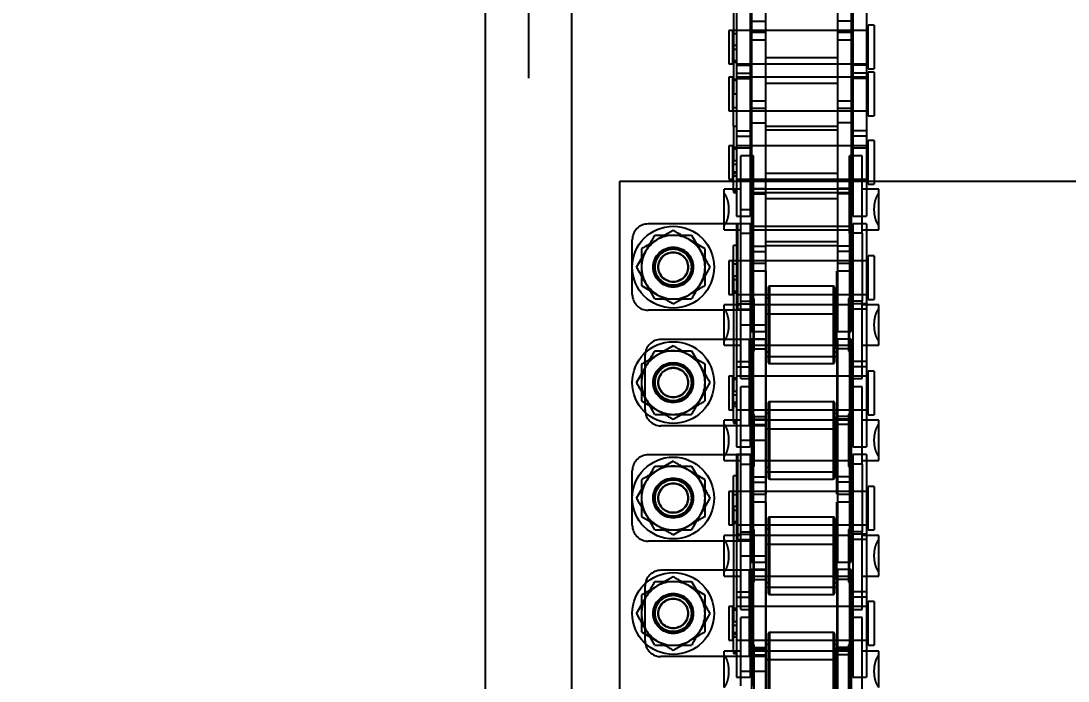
# Model space of a CAD drawing. Header units: metres. Extents: x 0 to 63075, y 0 to 44550.
# Drawn here: x 13843.6 to 13958.8, y 31105 to 31177.6 of the extents above; entities that cross this region are included whole.
import ezdxf

# ---------------------------------------------------------------- set-up
doc = ezdxf.new("R2010")
doc.units = ezdxf.units.M
doc.header["$LTSCALE"] = 75
doc.linetypes.add('HIDDEN2', pattern=[4.7625, 3.175, -1.5875])
for name, color, linetype in [('SDM', 7, 'Continuous'), ('SL1', 8, 'Continuous'), ('SL4', 4, 'Continuous'), ('ST1', 7, 'HIDDEN2')]:
    doc.layers.add(name, color=color, linetype=linetype)
doc.styles.add('ROMANS', font='ROMANS.SHX')
doc.dimstyles.new('75___1-75', dxfattribs={"dimscale": 75, "dimtxt": 2.5, "dimasz": 2, "dimexe": 1.5, "dimexo": 1, "dimgap": 0.5, "dimtad": 1, "dimdec": 0, "dimzin": 12, "dimtxsty": 'ROMANS', "dimcen": 0, "dimclrd": 256, "dimclre": 256, "dimclrt": 3, "dimazin": 3, "dimtfac": 1, "dimtdec": 0, "dimtmove": 0, "dimatfit": 0, "dimfxl": 1, "dimlwd": -1, "dimlwe": -1, "dimarcsym": 0})

# ---------------------------------------------------------------- blocks, each defined once
blk = doc.blocks.new('A$C52ce5e24')
at = {"layer": 'SL1'}
for radius, start, end in [(1221.5, 124.20985, 67.29436), (1158, 126.37415, 69.37001), (1150, 126.66829, 69.21988)]:
    blk.add_arc((6551.95, 10099.98), radius, start, end, dxfattribs=at)
blk = doc.blocks.new('*D27')
at = {"layer": 'Defpoints', "color": 0, "transparency": 16777216}
for p in [(11751.7, 31651.48), (12031.33, 31651.48), (13897.71, 31414.24)]:
    blk.add_point(p, dxfattribs=at)
at = {"layer": 'SDM', "transparency": 16777216}
for p, q in [((11751.7, 31801.48), (11751.7, 32508.62)), ((11956.33, 31651.48), (11639.2, 31651.48)), ((11751.7, 31414.24), (11751.7, 31651.48)), ((13822.71, 31414.24), (11639.2, 31414.24)), ((11751.7, 31264.24), (11751.7, 31114.24))]:
    blk.add_line(p, q, dxfattribs=at)
for points in [[(11726.7, 31801.48), (11776.7, 31801.48), (11751.7, 31651.48)], [(11726.7, 31264.24), (11776.7, 31264.24), (11751.7, 31414.24)]]:
    blk.add_solid(points, dxfattribs=at)
at = {"layer": 'SDM', "color": 3, "transparency": 16777216, "insert": (11620.45, 32230.05), "char_height": 187.5, "attachment_point": 5, "rotation": 90, "style": 'ROMANS'}
blk.add_mtext('237', dxfattribs=at)
blk = doc.blocks.new('A$Cb6dca9d5')
at = {"layer": 'SL4'}
for p, q in [((48.23, 4619.72), (48.23, 3669.71)), ((57.76, 3669.71), (57.76, 4459.48))]:
    blk.add_line(p, q, dxfattribs=at)
at = {"layer": 'ST1'}
for p, q in [((53, 4669.71), (53, 3669.71)), ((57.76, 3669.71), (57.76, 4459.48)), ((77.51, 4445.7), (77.51, 4436.61)), ((79.03, 4445.7), (79.03, 4436.61)), ((86.96, 4445.7), (86.96, 4436.61)), ((88.48, 4445.7), (88.48, 4436.61)), ((75.51, 4442.53), (75.51, 4429.83)), ((75.84, 4439.35), (75.84, 4433)), ((77.36, 4439.35), (77.36, 4433)), ((88.64, 4439.35), (88.64, 4433)), ((90.16, 4439.35), (90.16, 4433)), ((77.51, 4437.85), (79.03, 4437.85)), ((88.48, 4437.85), (86.96, 4437.85)), ((75, 4436.82), (75, 4433.13)), ((75.47, 4436.82), (75, 4436.82)), ((75.47, 4433.13), (75.47, 4436.82)), ((75.84, 4436.45), (75.47, 4436.45)), ((77.36, 4436.82), (75.51, 4436.82)), ((90.34, 4436.82), (75.84, 4436.82)), ((79.03, 4436.82), (77.51, 4436.82)), ((77.51, 4436.61), (77.51, 4435.75)), ((77.51, 4436.61), (79.03, 4436.61)), ((86.96, 4436.82), (79.03, 4436.82)), ((79.03, 4436.61), (79.03, 4435.75)), ((88.48, 4436.82), (86.96, 4436.82)), ((86.96, 4436.61), (86.96, 4435.75)), ((86.96, 4436.61), (88.48, 4436.61)), ((88.48, 4436.61), (88.48, 4435.75)), ((90.16, 4436.82), (88.64, 4436.82)), ((90.34, 4432.58), (90.34, 4437.38)), ((91, 4437.38), (90.34, 4437.38)), ((91, 4437.38), (91, 4432.58)), ((77.51, 4435.75), (77.51, 4426.65)), ((79.03, 4435.75), (77.51, 4435.75)), ((79.03, 4435.75), (79.03, 4426.65)), ((86.96, 4435.75), (86.96, 4426.65)), ((88.48, 4435.75), (86.96, 4435.75)), ((88.48, 4435.75), (88.48, 4426.65)), ((75.51, 4435.18), (75.84, 4435.18)), ((75.51, 4434.77), (75.84, 4434.77)), ((75, 4433.13), (75, 4433.13)), ((75, 4433.13), (75.47, 4433.13)), ((75.47, 4433.5), (75.84, 4433.5)), ((75.51, 4433.41), (75.84, 4433.41)), ((75.51, 4433.31), (75.84, 4433.31)), ((75.84, 4433.13), (77.36, 4433.13)), ((75.84, 4433.13), (90.34, 4433.13)), ((75.84, 4433), (77.36, 4433)), ((75.84, 4433), (75.84, 4423.91)), ((77.36, 4433), (77.36, 4423.91)), ((77.51, 4433.13), (79.03, 4433.13)), ((86.96, 4433.79), (79.03, 4433.79)), ((79.03, 4433.13), (86.96, 4433.13)), ((86.96, 4433.13), (88.48, 4433.13)), ((88.64, 4433.13), (90.16, 4433.13)), ((90.16, 4433), (88.64, 4433)), ((88.64, 4433), (88.64, 4423.91)), ((90.16, 4433), (90.16, 4423.91)), ((75.84, 4432.1), (77.36, 4432.1)), ((90.16, 4432.1), (88.64, 4432.1)), ((90.34, 4432.58), (91, 4432.58)), ((90.34, 4427.43), (90.34, 4432.23)), ((91, 4432.23), (90.34, 4432.23)), ((91, 4432.58), (91, 4432.58)), ((91, 4432.23), (91, 4427.43)), ((75, 4431.67), (75, 4427.98)), ((75.47, 4431.67), (75, 4431.67)), ((75.47, 4427.98), (75.47, 4431.67)), ((75.84, 4431.3), (75.47, 4431.3)), ((75.51, 4431.45), (75.84, 4431.45)), ((77.36, 4431.67), (75.84, 4431.67)), ((90.34, 4431.67), (75.84, 4431.67)), ((75.84, 4431.52), (77.36, 4431.52)), ((79.03, 4431.67), (77.51, 4431.67)), ((86.96, 4431.67), (79.03, 4431.67)), ((79.03, 4431.02), (86.96, 4431.02)), ((88.48, 4431.67), (86.96, 4431.67)), ((90.16, 4431.67), (88.64, 4431.67)), ((90.16, 4431.52), (88.64, 4431.52)), ((75.51, 4429.83), (75.84, 4429.83)), ((75.51, 4426.28), (75.51, 4429.83)), ((75.47, 4428.35), (75.84, 4428.35)), ((77.51, 4429.06), (79.03, 4429.06)), ((86.96, 4429.06), (88.48, 4429.06)), ((75, 4427.98), (75.47, 4427.98)), ((75.51, 4427.98), (77.36, 4427.98)), ((75.84, 4427.98), (90.34, 4427.98)), ((79.03, 4428.22), (77.51, 4428.22)), ((77.51, 4427.98), (79.03, 4427.98)), ((79.03, 4427.98), (86.96, 4427.98)), ((88.48, 4428.22), (86.96, 4428.22)), ((86.96, 4427.98), (88.48, 4427.98)), ((88.64, 4427.98), (90.16, 4427.98)), ((90.34, 4427.43), (91, 4427.43)), ((75.51, 4426.28), (75.51, 4422.51)), ((75.51, 4426.28), (75.84, 4426.28)), ((77.51, 4426.65), (79.03, 4426.65)), ((77.51, 4426.65), (77.51, 4420.3)), ((86.96, 4426.26), (79.03, 4426.26)), ((79.03, 4426.65), (79.03, 4420.3)), ((88.48, 4426.65), (86.96, 4426.65)), ((86.96, 4426.65), (86.96, 4420.3)), ((88.48, 4426.65), (88.48, 4420.3)), ((75.84, 4425.76), (77.36, 4425.76)), ((75.84, 4425.18), (77.36, 4425.18)), ((79.03, 4425.87), (86.96, 4425.87)), ((90.16, 4425.76), (88.64, 4425.76)), ((90.16, 4425.18), (88.64, 4425.18)), ((75, 4424.14), (75, 4420.46)), ((75.47, 4424.14), (75, 4424.14)), ((75.47, 4420.45), (75.47, 4424.14)), ((75.84, 4423.77), (75.47, 4423.77)), ((75.51, 4423.97), (75.84, 4423.97)), ((75.51, 4423.86), (75.84, 4423.86)), ((77.36, 4424.14), (75.84, 4424.14)), ((90.34, 4424.14), (75.84, 4424.14)), ((75.84, 4423.91), (75.84, 4416.38)), ((75.84, 4423.91), (77.36, 4423.91)), ((77.36, 4423.91), (77.36, 4416.38)), ((79.03, 4424.14), (77.51, 4424.14)), ((86.96, 4424.14), (79.03, 4424.14)), ((88.48, 4424.14), (86.96, 4424.14)), ((90.16, 4424.14), (88.64, 4424.14)), ((88.64, 4423.91), (88.64, 4416.38)), ((88.64, 4423.91), (90.16, 4423.91)), ((90.16, 4423.91), (90.16, 4416.38)), ((90.34, 4419.9), (90.34, 4424.7)), ((91, 4424.7), (90.34, 4424.7)), ((91, 4424.7), (91, 4419.9)), ((76.33, 4417.13), (76.33, 4423.03)), ((77.73, 4423.03), (76.33, 4423.03)), ((77.73, 4417.13), (77.73, 4423.03)), ((88.28, 4414.51), (88.28, 4423.03)), ((89.68, 4423.03), (88.28, 4423.03)), ((89.68, 4414.51), (89.68, 4423.03)), ((75.51, 4422.51), (75.84, 4422.51)), ((75.51, 4419.16), (75.51, 4422.51)), ((75.51, 4422.09), (75.84, 4422.09)), ((75, 4420.46), (75, 4420.45)), ((75, 4420.45), (75.47, 4420.45)), ((75.47, 4420.82), (75.84, 4420.82)), ((75.51, 4421.28), (75.84, 4421.28)), ((75.51, 4421.11), (75.84, 4421.11)), ((75.84, 4420.45), (77.36, 4420.45)), ((75.84, 4420.45), (90.34, 4420.45)), ((77.51, 4420.45), (79.03, 4420.45)), ((77.51, 4420.3), (79.03, 4420.3)), ((77.51, 4420.3), (77.51, 4411.21)), ((86.96, 4421.09), (79.03, 4421.09)), ((79.03, 4420.45), (86.96, 4420.45)), ((79.03, 4420.3), (79.03, 4411.21)), ((86.96, 4420.45), (88.48, 4420.45)), ((88.48, 4420.3), (86.96, 4420.3)), ((86.96, 4420.3), (86.96, 4411.21)), ((88.48, 4420.3), (88.48, 4411.21)), ((88.64, 4420.45), (90.16, 4420.45)), ((63, 4420.19), (63, 4312.47)), ((118, 4420.19), (63, 4420.19)), ((74.5, 4418.91), (74.5, 4419.35)), ((76.33, 4419.35), (74.5, 4419.35)), ((75.51, 4419.16), (75.84, 4419.16)), ((75.51, 4419.16), (75.51, 4418.99)), ((77.51, 4419.42), (79.03, 4419.42)), ((88.28, 4419.35), (77.73, 4419.35)), ((88.48, 4419.42), (86.96, 4419.42)), ((91.5, 4419.35), (89.68, 4419.35)), ((90.34, 4419.9), (91, 4419.9)), ((91, 4419.9), (91, 4419.9)), ((91.5, 4418.91), (91.5, 4419.35)), ((74.5, 4415.35), (74.5, 4418.91)), ((75.51, 4418.99), (75.84, 4418.99)), ((79.03, 4418.97), (77.51, 4418.97)), ((77.51, 4418.84), (79.03, 4418.84)), ((86.96, 4418.97), (79.03, 4418.97)), ((79.03, 4418.34), (86.96, 4418.34)), ((88.48, 4418.97), (86.96, 4418.97)), ((88.48, 4418.84), (86.96, 4418.84)), ((91.5, 4415.35), (91.5, 4418.91)), ((76.33, 4417.13), (77.73, 4417.13)), ((76.33, 4415.53), (76.33, 4417.13)), ((77.73, 4415.53), (77.73, 4417.13)), ((75.84, 4416.38), (77.36, 4416.38)), ((88.64, 4416.38), (90.16, 4416.38)), ((75.98, 4415.53), (66.15, 4415.53)), ((68.9, 4414.82), (67.15, 4413.81)), ((74.5, 4414.9), (74.5, 4415.35)), ((74.5, 4414.9), (76.33, 4414.9)), ((75.84, 4415.54), (75.84, 4406.74)), ((77.36, 4415.54), (75.84, 4415.54)), ((75.98, 4406.03), (75.98, 4415.53)), ((77.73, 4415.53), (75.98, 4415.53)), ((76.01, 4406.03), (76.01, 4415.53)), ((76.33, 4406.03), (76.33, 4415.53)), ((77.36, 4415.54), (77.36, 4406.74)), ((77.51, 4415.28), (79.03, 4415.28)), ((77.73, 4406.03), (77.73, 4415.53)), ((77.73, 4414.9), (88.28, 4414.9)), ((79.03, 4415.28), (86.96, 4415.28)), ((86.96, 4415.28), (88.48, 4415.28)), ((88.64, 4415.54), (88.64, 4406.74)), ((90.16, 4415.54), (88.64, 4415.54)), ((89.68, 4414.9), (91.5, 4414.9)), ((90.16, 4415.54), (90.16, 4406.74)), ((91.5, 4414.9), (91.5, 4415.35)), ((64.4, 4407.78), (64.4, 4413.78)), ((72.4, 4412.8), (70.65, 4413.81)), ((70.92, 4414.28), (71.93, 4412.53)), ((76.33, 4414.51), (77.73, 4414.51)), ((86.96, 4413.58), (79.03, 4413.58)), ((89.68, 4414.51), (88.28, 4414.51)), ((89.68, 4414.51), (88.28, 4414.51)), ((88.28, 4414.51), (88.28, 4407.05)), ((89.68, 4414.51), (89.68, 4407.05)), ((64.86, 4410.78), (65.87, 4412.53)), ((75.51, 4409.83), (75.51, 4413.17)), ((75.84, 4413.17), (75.51, 4413.17)), ((77.51, 4413.08), (79.03, 4413.08)), ((77.51, 4412.5), (79.03, 4412.5)), ((79.03, 4413.17), (86.96, 4413.17)), ((88.48, 4413.08), (86.96, 4413.08)), ((88.48, 4412.5), (86.96, 4412.5)), ((75, 4411.47), (75, 4407.78)), ((75.47, 4411.47), (75, 4411.47)), ((75.47, 4407.78), (75.47, 4411.47)), ((75.84, 4411.1), (75.47, 4411.1)), ((77.36, 4411.47), (75.51, 4411.47)), ((90.34, 4411.47), (75.84, 4411.47)), ((79.03, 4411.47), (77.51, 4411.47)), ((77.51, 4411.21), (77.51, 4403.7)), ((77.51, 4411.21), (79.03, 4411.21)), ((86.96, 4411.47), (79.03, 4411.47)), ((79.03, 4411.21), (79.03, 4403.7)), ((88.48, 4411.47), (86.96, 4411.47)), ((86.96, 4411.21), (86.96, 4403.7)), ((86.96, 4411.21), (88.48, 4411.21)), ((88.48, 4411.21), (88.48, 4403.7)), ((90.16, 4411.47), (88.64, 4411.47)), ((90.34, 4407.22), (90.34, 4412.02)), ((91, 4412.02), (90.34, 4412.02)), ((91, 4412.02), (91, 4407.23)), ((72.94, 4410.78), (71.93, 4409.03)), ((79.13, 4410.33), (77.73, 4410.33)), ((79.13, 4404.43), (79.13, 4410.33)), ((86.88, 4401.81), (86.88, 4410.33)), ((88.28, 4410.33), (86.88, 4410.33)), ((66.88, 4407.28), (65.87, 4409.03)), ((75.51, 4409.83), (75.84, 4409.83)), ((75.51, 4409.83), (75.51, 4397.15)), ((75.51, 4409.41), (75.84, 4409.41)), ((65.4, 4408.76), (67.15, 4407.75)), ((68.9, 4406.74), (70.65, 4407.75)), ((75, 4407.78), (75, 4407.78)), ((75, 4407.78), (75.47, 4407.78)), ((75.47, 4408.14), (75.84, 4408.14)), ((75.51, 4408.06), (75.84, 4408.06)), ((75.51, 4407.95), (75.84, 4407.95)), ((75.84, 4407.78), (77.36, 4407.78)), ((75.84, 4407.78), (90.34, 4407.78)), ((77.51, 4407.78), (79.03, 4407.78)), ((79.03, 4407.78), (86.96, 4407.78)), ((79.35, 4408.53), (79.35, 4400.33)), ((79.5, 4408.68), (79.5, 4400.22)), ((86.5, 4408.68), (79.5, 4408.68)), ((86.5, 4408.68), (86.5, 4400.22)), ((86.65, 4408.53), (86.65, 4400.33)), ((86.96, 4407.78), (88.48, 4407.78)), ((88.64, 4407.78), (90.16, 4407.78)), ((74.5, 4406.21), (74.5, 4406.65)), ((76.33, 4406.65), (74.5, 4406.65)), ((75.84, 4406.74), (77.36, 4406.74)), ((75.84, 4406.74), (75.84, 4400.4)), ((76.33, 4407.05), (77.73, 4407.05)), ((77.36, 4406.74), (77.36, 4400.4)), ((77.81, 4407.32), (77.73, 4407.32)), ((77.81, 4407.32), (77.73, 4407.23)), ((77.81, 4406.65), (77.73, 4406.74)), ((88.28, 4406.65), (77.73, 4406.65)), ((77.81, 4401.54), (77.81, 4407.32)), ((88.19, 4406.65), (77.81, 4406.65)), ((79.35, 4407.38), (79.13, 4407.38)), ((86.88, 4407.38), (86.65, 4407.38)), ((88.19, 4407.32), (88.19, 4401.54)), ((88.28, 4407.23), (88.19, 4407.32)), ((88.28, 4407.32), (88.19, 4407.32)), ((88.28, 4406.74), (88.19, 4406.65)), ((89.68, 4407.05), (88.28, 4407.05)), ((89.68, 4407.05), (88.28, 4407.05)), ((88.28, 4401.81), (88.28, 4407.05)), ((88.28, 4401.81), (88.28, 4407.05)), ((90.16, 4406.74), (88.64, 4406.74)), ((88.64, 4406.74), (88.64, 4400.4)), ((89.68, 4398.52), (89.68, 4407.05)), ((91.5, 4406.65), (89.68, 4406.65)), ((90.16, 4406.74), (90.16, 4400.4)), ((90.34, 4407.22), (91, 4407.22)), ((91, 4407.23), (91, 4407.22)), ((91.5, 4406.21), (91.5, 4406.65)), ((75.98, 4406.03), (66.15, 4406.03)), ((74.5, 4402.65), (74.5, 4406.21)), ((75.84, 4406.16), (77.36, 4406.16)), ((77.73, 4406.03), (75.98, 4406.03)), ((76.33, 4404.43), (76.33, 4406.03)), ((77.73, 4404.43), (77.73, 4406.03)), ((79.03, 4405.66), (86.96, 4405.66)), ((90.16, 4406.16), (88.64, 4406.16)), ((91.5, 4402.65), (91.5, 4406.21)), ((76.33, 4404.43), (77.73, 4404.43)), ((76.33, 4398.52), (76.33, 4404.43)), ((77.73, 4404.43), (79.13, 4404.43)), ((77.73, 4402.83), (77.73, 4404.43)), ((79.13, 4402.83), (79.13, 4404.43)), ((77.51, 4403.7), (79.03, 4403.7)), ((86.96, 4403.7), (88.48, 4403.7)), ((68.9, 4402.12), (67.15, 4401.11)), ((77.38, 4402.83), (67.55, 4402.83)), ((74.5, 4402.2), (74.5, 4402.65)), ((74.5, 4402.2), (76.33, 4402.2)), ((77.29, 4393.33), (77.29, 4402.83)), ((77.38, 4393.33), (77.38, 4402.83)), ((79.13, 4402.83), (77.38, 4402.83)), ((77.51, 4402.86), (77.51, 4394.06)), ((79.03, 4402.86), (77.51, 4402.86)), ((77.73, 4393.33), (77.73, 4402.83)), ((77.73, 4402.2), (88.28, 4402.2)), ((77.73, 4402.11), (77.81, 4402.2)), ((77.81, 4402.2), (88.19, 4402.2)), ((79.03, 4402.86), (79.03, 4394.06)), ((79.13, 4393.33), (79.13, 4402.83)), ((86.96, 4402.86), (86.96, 4394.06)), ((88.48, 4402.86), (86.96, 4402.86)), ((88.19, 4402.2), (88.28, 4402.11)), ((88.48, 4402.86), (88.48, 4394.06)), ((89.68, 4402.2), (91.5, 4402.2)), ((91.5, 4402.2), (91.5, 4402.65)), ((65.8, 4395.08), (65.8, 4401.08)), ((72.4, 4400.1), (70.65, 4401.11)), ((70.92, 4401.58), (71.93, 4399.83)), ((77.73, 4401.81), (79.13, 4401.81)), ((77.73, 4401.62), (77.81, 4401.54)), ((77.73, 4401.54), (77.81, 4401.54)), ((86.96, 4400.9), (79.03, 4400.9)), ((79.13, 4401.47), (79.35, 4401.47)), ((86.65, 4401.47), (86.88, 4401.47)), ((88.28, 4401.81), (86.88, 4401.81)), ((88.28, 4401.81), (86.88, 4401.81)), ((86.88, 4401.81), (86.88, 4394.35)), ((88.19, 4401.54), (88.28, 4401.62)), ((88.19, 4401.54), (88.28, 4401.54)), ((88.28, 4401.81), (88.28, 4394.35)), ((64.86, 4398.08), (65.87, 4399.83)), ((75.84, 4400.4), (75.84, 4391.02)), ((75.84, 4400.4), (77.36, 4400.4)), ((75.84, 4399.82), (77.36, 4399.82)), ((77.36, 4400.4), (77.36, 4391.02)), ((79.5, 4400.17), (86.5, 4400.17)), ((90.16, 4400.4), (88.64, 4400.4)), ((88.64, 4400.4), (88.64, 4391.02)), ((90.16, 4399.82), (88.64, 4399.82)), ((90.16, 4400.4), (90.16, 4391.02)), ((75, 4398.79), (75, 4395.1)), ((75.47, 4398.79), (75, 4398.79)), ((75.47, 4395.1), (75.47, 4398.79)), ((75.84, 4398.42), (75.47, 4398.42)), ((75.51, 4398.61), (75.84, 4398.61)), ((75.51, 4398.51), (75.84, 4398.51)), ((77.36, 4398.79), (75.84, 4398.79)), ((90.34, 4398.79), (75.84, 4398.79)), ((76.33, 4398.52), (77.73, 4398.52)), ((79.03, 4398.79), (77.51, 4398.79)), ((86.96, 4398.79), (79.03, 4398.79)), ((88.48, 4398.79), (86.96, 4398.79)), ((88.28, 4398.52), (89.68, 4398.52)), ((90.16, 4398.79), (88.64, 4398.79)), ((90.34, 4394.54), (90.34, 4399.34)), ((91, 4399.34), (90.34, 4399.34)), ((91, 4399.34), (91, 4394.55)), ((72.94, 4398.08), (71.93, 4396.33)), ((76.33, 4391.73), (76.33, 4397.63)), ((77.73, 4397.63), (76.33, 4397.63)), ((89.68, 4397.63), (88.28, 4397.63)), ((89.68, 4389.11), (89.68, 4397.63)), ((66.88, 4394.58), (65.87, 4396.33)), ((75.51, 4397.15), (75.84, 4397.15)), ((75.51, 4393.8), (75.51, 4397.15)), ((75.51, 4396.73), (75.84, 4396.73)), ((65.4, 4396.06), (67.15, 4395.05)), ((68.9, 4394.04), (70.65, 4395.05)), ((75, 4395.1), (75, 4395.1)), ((75, 4395.1), (75.47, 4395.1)), ((75.47, 4395.47), (75.84, 4395.47)), ((75.51, 4395.92), (75.84, 4395.92)), ((75.51, 4395.75), (75.84, 4395.75)), ((75.84, 4395.1), (77.36, 4395.1)), ((75.84, 4395.1), (90.34, 4395.1)), ((77.51, 4395.1), (79.03, 4395.1)), ((79.03, 4395.1), (86.96, 4395.1)), ((79.35, 4395.83), (79.35, 4387.63)), ((79.5, 4395.98), (79.5, 4387.52)), ((86.5, 4395.98), (79.5, 4395.98)), ((86.5, 4395.98), (86.5, 4387.52)), ((86.65, 4395.83), (86.65, 4387.63)), ((86.96, 4395.1), (88.48, 4395.1)), ((88.64, 4395.1), (90.16, 4395.1)), ((74.5, 4393.51), (74.5, 4393.95)), ((76.33, 4393.95), (74.5, 4393.95)), ((75.51, 4393.8), (75.84, 4393.8)), ((75.51, 4393.8), (75.51, 4393.63)), ((77.51, 4394.06), (79.03, 4394.06)), ((77.51, 4394.06), (77.51, 4387.73)), ((77.81, 4394.62), (77.73, 4394.53)), ((77.81, 4394.62), (77.73, 4394.62)), ((77.73, 4394.35), (79.13, 4394.35)), ((77.81, 4393.95), (77.73, 4394.04)), ((88.28, 4393.95), (77.73, 4393.95)), ((77.81, 4388.84), (77.81, 4394.62)), ((88.19, 4393.95), (77.81, 4393.95)), ((79.03, 4394.06), (79.03, 4387.73)), ((79.35, 4394.68), (79.13, 4394.68)), ((86.88, 4394.68), (86.65, 4394.68)), ((88.28, 4394.35), (86.88, 4394.35)), ((88.28, 4394.35), (86.88, 4394.35)), ((86.88, 4385.82), (86.88, 4394.35)), ((88.48, 4394.06), (86.96, 4394.06)), ((86.96, 4394.06), (86.96, 4387.73)), ((88.19, 4394.62), (88.19, 4388.84)), ((88.28, 4394.53), (88.19, 4394.62)), ((88.28, 4394.62), (88.19, 4394.62)), ((88.28, 4394.04), (88.19, 4393.95)), ((88.28, 4389.11), (88.28, 4394.35)), ((88.28, 4389.11), (88.28, 4394.35)), ((88.48, 4394.06), (88.48, 4387.73)), ((91.5, 4393.95), (89.68, 4393.95)), ((90.34, 4394.54), (91, 4394.54)), ((91, 4394.55), (91, 4394.54)), ((91.5, 4393.51), (91.5, 4393.95)), ((77.38, 4393.33), (67.55, 4393.33)), ((74.5, 4389.95), (74.5, 4393.51)), ((75.51, 4393.63), (75.84, 4393.63)), ((79.13, 4393.33), (77.38, 4393.33)), ((77.51, 4393.48), (79.03, 4393.48)), ((77.73, 4391.73), (77.73, 4393.33)), ((79.03, 4392.98), (86.96, 4392.98)), ((79.13, 4391.73), (79.13, 4393.33)), ((88.48, 4393.48), (86.96, 4393.48)), ((91.5, 4389.95), (91.5, 4393.51)), ((76.33, 4391.73), (77.73, 4391.73)), ((76.33, 4390.13), (76.33, 4391.73)), ((77.73, 4390.13), (77.73, 4391.73)), ((77.73, 4391.73), (79.13, 4391.73)), ((79.13, 4385.82), (79.13, 4391.73)), ((75.84, 4391.02), (77.36, 4391.02)), ((88.64, 4391.02), (90.16, 4391.02)), ((75.98, 4390.13), (66.15, 4390.13)), ((68.9, 4389.42), (67.15, 4388.41)), ((74.5, 4389.5), (74.5, 4389.95)), ((74.5, 4389.5), (76.33, 4389.5)), ((75.84, 4390.18), (75.84, 4381.39)), ((77.36, 4390.18), (75.84, 4390.18)), ((75.98, 4380.63), (75.98, 4390.13)), ((77.73, 4390.13), (75.98, 4390.13)), ((76.01, 4380.63), (76.01, 4390.13)), ((76.33, 4380.63), (76.33, 4390.13)), ((77.36, 4390.18), (77.36, 4381.39)), ((77.73, 4380.63), (77.73, 4390.13)), ((77.73, 4389.5), (88.28, 4389.5)), ((77.73, 4389.41), (77.81, 4389.5)), ((77.81, 4389.5), (88.19, 4389.5)), ((88.19, 4389.5), (88.28, 4389.41)), ((88.64, 4390.18), (88.64, 4381.39)), ((90.16, 4390.18), (88.64, 4390.18)), ((89.68, 4389.5), (91.5, 4389.5)), ((90.16, 4390.18), (90.16, 4381.39)), ((91.5, 4389.5), (91.5, 4389.95)), ((64.4, 4382.38), (64.4, 4388.38)), ((72.4, 4387.4), (70.65, 4388.41)), ((70.92, 4388.88), (71.93, 4387.13)), ((76.33, 4389.11), (77.73, 4389.11)), ((77.73, 4388.92), (77.81, 4388.84)), ((77.73, 4388.84), (77.81, 4388.84)), ((86.96, 4388.22), (79.03, 4388.22)), ((79.13, 4388.77), (79.35, 4388.77)), ((86.65, 4388.77), (86.88, 4388.77)), ((88.19, 4388.84), (88.28, 4388.92)), ((88.19, 4388.84), (88.28, 4388.84)), ((89.68, 4389.11), (88.28, 4389.11)), ((89.68, 4389.11), (88.28, 4389.11)), ((88.28, 4389.11), (88.28, 4381.65)), ((89.68, 4389.11), (89.68, 4381.65)), ((64.86, 4385.38), (65.87, 4387.13)), ((75.51, 4384.47), (75.51, 4387.82)), ((75.84, 4387.82), (75.51, 4387.82)), ((77.51, 4387.73), (79.03, 4387.73)), ((77.51, 4387.73), (77.51, 4378.34)), ((77.51, 4387.14), (79.03, 4387.14)), ((79.03, 4387.73), (79.03, 4378.34)), ((79.5, 4387.47), (86.5, 4387.47)), ((88.48, 4387.73), (86.96, 4387.73)), ((86.96, 4387.73), (86.96, 4378.34)), ((88.48, 4387.14), (86.96, 4387.14)), ((88.48, 4387.73), (88.48, 4378.34)), ((75, 4386.11), (75, 4382.42)), ((75.47, 4386.11), (75, 4386.11)), ((75.47, 4382.42), (75.47, 4386.11)), ((75.84, 4385.74), (75.47, 4385.74)), ((77.36, 4386.11), (75.51, 4386.11)), ((90.34, 4386.11), (75.84, 4386.11)), ((79.03, 4386.11), (77.51, 4386.11)), ((77.73, 4385.82), (79.13, 4385.82)), ((86.96, 4386.11), (79.03, 4386.11)), ((86.88, 4385.82), (88.28, 4385.82)), ((88.48, 4386.11), (86.96, 4386.11)), ((90.16, 4386.11), (88.64, 4386.11)), ((90.34, 4381.87), (90.34, 4386.66)), ((91, 4386.66), (90.34, 4386.66)), ((91, 4386.66), (91, 4381.87)), ((72.94, 4385.38), (71.93, 4383.63)), ((79.13, 4384.93), (77.73, 4384.93)), ((79.13, 4379.03), (79.13, 4384.93)), ((86.88, 4376.41), (86.88, 4384.93)), ((88.28, 4384.93), (86.88, 4384.93)), ((66.88, 4381.88), (65.87, 4383.63)), ((75.51, 4384.47), (75.84, 4384.47)), ((75.51, 4384.47), (75.51, 4371.79)), ((75.51, 4384.06), (75.84, 4384.06)), ((65.4, 4383.36), (67.15, 4382.35)), ((68.9, 4381.34), (70.65, 4382.35)), ((75, 4382.42), (75, 4382.42)), ((75, 4382.42), (75.47, 4382.42)), ((75.47, 4382.79), (75.84, 4382.79)), ((75.51, 4382.7), (75.84, 4382.7)), ((75.51, 4382.6), (75.84, 4382.6)), ((75.84, 4382.42), (77.36, 4382.42)), ((75.84, 4382.42), (90.34, 4382.42)), ((77.51, 4382.42), (79.03, 4382.42)), ((79.03, 4382.42), (86.96, 4382.42)), ((79.35, 4383.13), (79.35, 4374.93)), ((79.5, 4383.28), (79.5, 4374.82)), ((86.5, 4383.28), (79.5, 4383.28)), ((86.5, 4383.28), (86.5, 4374.82)), ((86.65, 4383.13), (86.65, 4374.93)), ((86.96, 4382.42), (88.48, 4382.42)), ((88.64, 4382.42), (90.16, 4382.42)), ((74.5, 4380.81), (74.5, 4381.25)), ((76.33, 4381.25), (74.5, 4381.25)), ((75.84, 4381.39), (77.36, 4381.39)), ((75.84, 4381.39), (75.84, 4375.05)), ((76.33, 4381.65), (77.73, 4381.65)), ((77.36, 4381.39), (77.36, 4375.05)), ((77.81, 4381.92), (77.73, 4381.83)), ((77.81, 4381.92), (77.73, 4381.92)), ((77.81, 4381.25), (77.73, 4381.34)), ((88.28, 4381.25), (77.73, 4381.25)), ((77.81, 4376.14), (77.81, 4381.92)), ((88.19, 4381.25), (77.81, 4381.25)), ((79.35, 4381.98), (79.13, 4381.98)), ((86.88, 4381.98), (86.65, 4381.98)), ((88.19, 4381.92), (88.19, 4376.14)), ((88.28, 4381.92), (88.19, 4381.92)), ((88.28, 4381.83), (88.19, 4381.92)), ((88.28, 4381.34), (88.19, 4381.25)), ((89.68, 4381.65), (88.28, 4381.65)), ((89.68, 4381.65), (88.28, 4381.65)), ((88.28, 4376.41), (88.28, 4381.65)), ((90.16, 4381.39), (88.64, 4381.39)), ((88.64, 4381.39), (88.64, 4375.05)), ((89.68, 4373.12), (89.68, 4381.65)), ((91.5, 4381.25), (89.68, 4381.25)), ((90.16, 4381.39), (90.16, 4375.05)), ((90.34, 4381.87), (91, 4381.87)), ((91, 4381.87), (91, 4381.87)), ((91.5, 4380.81), (91.5, 4381.25)), ((75.98, 4380.63), (66.15, 4380.63)), ((74.5, 4377.25), (74.5, 4380.81)), ((75.84, 4380.8), (77.36, 4380.8)), ((77.73, 4380.63), (75.98, 4380.63)), ((76.33, 4379.03), (76.33, 4380.63)), ((77.73, 4379.03), (77.73, 4380.63)), ((79.03, 4380.3), (86.96, 4380.3)), ((90.16, 4380.8), (88.64, 4380.8)), ((91.5, 4377.25), (91.5, 4380.81)), ((76.33, 4379.03), (77.73, 4379.03)), ((76.33, 4373.12), (76.33, 4379.03)), ((77.73, 4379.03), (79.13, 4379.03)), ((77.73, 4377.43), (77.73, 4379.03)), ((79.13, 4377.43), (79.13, 4379.03)), ((77.51, 4378.34), (79.03, 4378.34)), ((86.96, 4378.34), (88.48, 4378.34)), ((68.9, 4376.72), (67.15, 4375.71)), ((77.38, 4377.43), (67.55, 4377.43)), ((74.5, 4376.8), (74.5, 4377.25)), ((74.5, 4376.8), (76.33, 4376.8)), ((77.29, 4367.93), (77.29, 4377.43)), ((77.38, 4367.93), (77.38, 4377.43)), ((79.13, 4377.43), (77.38, 4377.43)), ((77.51, 4377.51), (77.51, 4368.71)), ((79.03, 4377.51), (77.51, 4377.51)), ((77.73, 4367.93), (77.73, 4377.43)), ((77.73, 4376.8), (88.28, 4376.8)), ((77.73, 4376.71), (77.81, 4376.8)), ((77.81, 4376.8), (88.19, 4376.8)), ((79.03, 4377.51), (79.03, 4368.71)), ((79.13, 4367.93), (79.13, 4377.43)), ((86.96, 4377.51), (86.96, 4368.71)), ((88.48, 4377.51), (86.96, 4377.51)), ((88.19, 4376.8), (88.28, 4376.71)), ((88.48, 4377.51), (88.48, 4368.71)), ((89.68, 4376.8), (91.5, 4376.8)), ((91.5, 4376.8), (91.5, 4377.25)), ((65.8, 4369.68), (65.8, 4375.68)), ((72.4, 4374.7), (70.65, 4375.71)), ((70.92, 4376.18), (71.93, 4374.43)), ((77.73, 4376.41), (79.13, 4376.41)), ((77.73, 4376.22), (77.81, 4376.14)), ((77.73, 4376.14), (77.81, 4376.14)), ((86.96, 4375.55), (79.03, 4375.55)), ((79.13, 4376.07), (79.35, 4376.07)), ((86.65, 4376.07), (86.88, 4376.07)), ((88.28, 4376.41), (86.88, 4376.41)), ((88.28, 4376.41), (86.88, 4376.41)), ((86.88, 4376.41), (86.88, 4368.95)), ((88.19, 4376.14), (88.28, 4376.22)), ((88.19, 4376.14), (88.28, 4376.14)), ((88.28, 4376.41), (88.28, 4368.95)), ((64.86, 4372.68), (65.87, 4374.43)), ((75.84, 4375.05), (75.84, 4365.67)), ((75.84, 4375.05), (77.36, 4375.05)), ((75.84, 4374.46), (77.36, 4374.46)), ((77.36, 4375.05), (77.36, 4365.67)), ((79.5, 4374.77), (86.5, 4374.77)), ((90.16, 4375.05), (88.64, 4375.05)), ((88.64, 4375.05), (88.64, 4365.67)), ((90.16, 4374.46), (88.64, 4374.46)), ((90.16, 4375.05), (90.16, 4365.67)), ((75, 4373.43), (75, 4369.74)), ((75.47, 4373.43), (75, 4373.43)), ((75.47, 4369.74), (75.47, 4373.43)), ((75.51, 4373.25), (75.84, 4373.25)), ((75.51, 4373.15), (75.84, 4373.15)), ((77.36, 4373.43), (75.84, 4373.43)), ((90.34, 4373.43), (75.84, 4373.43)), ((76.33, 4373.12), (77.73, 4373.12)), ((79.03, 4373.43), (77.51, 4373.43)), ((86.96, 4373.43), (79.03, 4373.43)), ((88.48, 4373.43), (86.96, 4373.43)), ((88.28, 4373.12), (89.68, 4373.12)), ((90.16, 4373.43), (88.64, 4373.43)), ((90.34, 4369.19), (90.34, 4373.98)), ((91, 4373.98), (90.34, 4373.98)), ((91, 4373.98), (91, 4369.19)), ((72.94, 4372.68), (71.93, 4370.93)), ((75.84, 4373.06), (75.47, 4373.06)), ((76.33, 4366.33), (76.33, 4372.23)), ((77.73, 4372.23), (76.33, 4372.23)), ((89.68, 4372.23), (88.28, 4372.23)), ((89.68, 4363.71), (89.68, 4372.23)), ((66.88, 4369.18), (65.87, 4370.93)), ((75.51, 4371.79), (75.84, 4371.79)), ((75.51, 4368.45), (75.51, 4371.79)), ((75.51, 4371.38), (75.84, 4371.38)), ((65.4, 4370.66), (67.15, 4369.65)), ((68.9, 4368.64), (70.65, 4369.65)), ((75, 4369.74), (75, 4369.74)), ((75, 4369.74), (75.47, 4369.74)), ((75.47, 4370.11), (75.84, 4370.11)), ((75.51, 4370.57), (75.84, 4370.57)), ((75.51, 4370.39), (75.84, 4370.39)), ((75.84, 4369.74), (77.36, 4369.74)), ((75.84, 4369.74), (90.34, 4369.74)), ((77.51, 4369.74), (79.03, 4369.74)), ((79.03, 4369.74), (86.96, 4369.74)), ((79.35, 4370.43), (79.35, 4362.23)), ((79.5, 4370.58), (79.5, 4362.12)), ((86.5, 4370.58), (79.5, 4370.58)), ((86.5, 4370.58), (86.5, 4362.12)), ((86.65, 4370.43), (86.65, 4362.23)), ((86.96, 4369.74), (88.48, 4369.74)), ((88.64, 4369.74), (90.16, 4369.74)), ((74.5, 4368.11), (74.5, 4368.55)), ((76.33, 4368.55), (74.5, 4368.55)), ((77.51, 4368.71), (79.03, 4368.71)), ((77.51, 4368.71), (77.51, 4362.37)), ((77.81, 4369.22), (77.73, 4369.13)), ((77.81, 4369.22), (77.73, 4369.22)), ((77.73, 4368.95), (79.13, 4368.95)), ((77.81, 4368.55), (77.73, 4368.64)), ((88.28, 4368.55), (77.73, 4368.55)), ((77.81, 4363.44), (77.81, 4369.22)), ((88.19, 4368.55), (77.81, 4368.55)), ((79.03, 4368.71), (79.03, 4362.37)), ((79.35, 4369.28), (79.13, 4369.28)), ((86.88, 4369.28), (86.65, 4369.28)), ((88.28, 4368.95), (86.88, 4368.95)), ((88.28, 4368.95), (86.88, 4368.95)), ((86.88, 4360.42), (86.88, 4368.95)), ((88.48, 4368.71), (86.96, 4368.71)), ((86.96, 4368.71), (86.96, 4362.37)), ((88.19, 4369.22), (88.19, 4363.44)), ((88.28, 4369.13), (88.19, 4369.22)), ((88.28, 4369.22), (88.19, 4369.22)), ((88.28, 4368.64), (88.19, 4368.55)), ((88.28, 4363.71), (88.28, 4368.95)), ((88.48, 4368.71), (88.48, 4362.37)), ((91.5, 4368.55), (89.68, 4368.55)), ((90.34, 4369.19), (91, 4369.19)), ((91, 4369.19), (91, 4369.19)), ((91.5, 4368.11), (91.5, 4368.55)), ((77.38, 4367.93), (67.55, 4367.93)), ((74.5, 4364.55), (74.5, 4368.11)), ((75.51, 4368.45), (75.84, 4368.45)), ((75.51, 4368.45), (75.51, 4368.27)), ((75.51, 4368.27), (75.84, 4368.27)), ((79.13, 4367.93), (77.38, 4367.93)), ((77.51, 4368.12), (79.03, 4368.12)), ((77.73, 4366.33), (77.73, 4367.93)), ((79.03, 4367.63), (86.96, 4367.63)), ((79.13, 4366.33), (79.13, 4367.93)), ((88.48, 4368.12), (86.96, 4368.12)), ((91.5, 4364.55), (91.5, 4368.11)), ((76.33, 4366.33), (77.73, 4366.33)), ((76.33, 4364.73), (76.33, 4366.33)), ((77.73, 4364.73), (77.73, 4366.33)), ((77.73, 4366.33), (79.13, 4366.33)), ((79.13, 4360.42), (79.13, 4366.33)), ((75.84, 4365.67), (77.36, 4365.67)), ((88.64, 4365.67), (90.16, 4365.67))]:
    blk.add_line(p, q, dxfattribs=at)
for centre, radius in [((68.9, 4410.78), 4.5), ((68.9, 4410.78), 2.2), ((68.9, 4410.78), 2.15), ((68.9, 4410.78), 2), ((68.9, 4410.78), 1.65), ((68.9, 4410.78), 1.61), ((68.9, 4398.08), 4.5), ((68.9, 4398.08), 2.2), ((68.9, 4398.08), 2.15), ((68.9, 4398.08), 2), ((68.9, 4398.08), 1.65), ((68.9, 4398.08), 1.61), ((68.9, 4385.38), 4.5), ((68.9, 4385.38), 2.2), ((68.9, 4385.38), 2.15), ((68.9, 4385.38), 2), ((68.9, 4385.38), 1.65), ((68.9, 4385.38), 1.61), ((68.9, 4372.68), 4.5), ((68.9, 4372.68), 2.2), ((68.9, 4372.68), 2.15), ((68.9, 4372.68), 2), ((68.9, 4372.68), 1.65), ((68.9, 4372.68), 1.61)]:
    blk.add_circle(centre, radius, dxfattribs=at)
for centre, radius, start, end in [((66.15, 4413.78), 1.75, 90, 180), ((68.9, 4410.78), 3.5, 120, 180), ((68.9, 4410.78), 3.5, 60, 120), ((68.9, 4410.78), 3.5, 0, 60), ((68.9, 4410.78), 3.5, 180, 240), ((68.9, 4410.78), 3.5, 300, 0), ((66.15, 4407.78), 1.75, 180, 270), ((68.9, 4410.78), 3.5, 240, 300), ((79.5, 4408.53), 0.155, 90, 180), ((86.5, 4408.53), 0.155, 0, 90), ((67.55, 4401.08), 1.75, 90, 180), ((68.9, 4398.08), 3.5, 120, 180), ((68.9, 4398.08), 3.5, 60, 120), ((68.9, 4398.08), 3.5, 0, 60), ((79.5, 4400.33), 0.155, 180, 270), ((86.5, 4400.33), 0.155, 270, 360), ((68.9, 4398.08), 3.5, 180, 240), ((68.9, 4398.08), 3.5, 300, 0), ((67.55, 4395.08), 1.75, 180, 270), ((68.9, 4398.08), 3.5, 240, 300), ((79.5, 4395.83), 0.155, 90, 180), ((86.5, 4395.83), 0.155, 0, 90), ((66.15, 4388.38), 1.75, 90, 180), ((68.9, 4385.38), 3.5, 120, 180), ((68.9, 4385.38), 3.5, 60, 120), ((68.9, 4385.38), 3.5, 0, 60), ((79.5, 4387.63), 0.155, 180, 270), ((86.5, 4387.63), 0.155, 270, 0), ((68.9, 4385.38), 3.5, 180, 240), ((68.9, 4385.38), 3.5, 300, 0), ((66.15, 4382.38), 1.75, 180, 270), ((68.9, 4385.38), 3.5, 240, 300), ((79.5, 4383.13), 0.155, 90, 180), ((86.5, 4383.13), 0.155, 0, 90), ((67.55, 4375.68), 1.75, 90, 180), ((68.9, 4372.68), 3.5, 120, 180), ((68.9, 4372.68), 3.5, 60, 120), ((68.9, 4372.68), 3.5, 0, 60), ((79.5, 4374.93), 0.155, 180, 270), ((86.5, 4374.93), 0.155, 270, 360), ((68.9, 4372.68), 3.5, 180, 240), ((68.9, 4372.68), 3.5, 300, 0), ((67.55, 4369.68), 1.75, 180, 270), ((68.9, 4372.68), 3.5, 240, 300), ((79.5, 4370.43), 0.155, 90, 180), ((86.5, 4370.43), 0.155, 0, 90)]:
    blk.add_arc(centre, radius, start, end, dxfattribs=at)
for points, knots in [([(74.5, 4418.91), (74.57, 4418.8), (74.71, 4418.58), (74.87, 4418.14), (74.97, 4417.65), (75, 4417.13), (74.97, 4416.61), (74.87, 4416.12), (74.71, 4415.68), (74.57, 4415.46), (74.5, 4415.35)], [0, 0, 0, 0, 0.130043, 0.255982, 0.379107, 0.5, 0.620893, 0.744018, 0.869957, 1, 1, 1, 1]), ([(91.5, 4415.35), (91.43, 4415.46), (91.29, 4415.68), (91.13, 4416.12), (91.03, 4416.61), (91, 4417.13), (91.03, 4417.65), (91.13, 4418.14), (91.29, 4418.58), (91.43, 4418.8), (91.5, 4418.91)], [0, 0, 0, 0, 0.130043, 0.255982, 0.379107, 0.5, 0.620893, 0.744018, 0.869957, 1, 1, 1, 1]), ([(70.65, 4413.81), (70.61, 4413.83), (70.02, 4414.17), (69.44, 4414.51), (68.9, 4414.82)], [0, 0, 0, 0, 0.070174, 1, 1, 1, 1]), ([(67.15, 4413.81), (67.11, 4413.78), (66.52, 4413.44), (65.94, 4413.11), (65.4, 4412.8)], [0, 0, 0, 0, 0.070174, 1, 1, 1, 1]), ([(65.87, 4412.53), (65.89, 4412.57), (66.23, 4413.16), (66.57, 4413.74), (66.88, 4414.28)], [0, 0, 0, 0, 0.070174, 1, 1, 1, 1]), ([(66.88, 4414.28), (67.05, 4414.28), (67.71, 4414.28), (68.39, 4414.28), (68.9, 4414.28)], [0, 0, 0, 0, 0.257551, 1, 1, 1, 1]), ([(68.9, 4414.28), (69.08, 4414.28), (69.77, 4414.28), (70.43, 4414.28), (70.92, 4414.28)], [0, 0, 0, 0, 0.268634, 1, 1, 1, 1]), ([(65.4, 4412.8), (65.4, 4412.67), (65.4, 4412.01), (65.4, 4411.33), (65.4, 4410.78)], [0, 0, 0, 0, 0.198275, 1, 1, 1, 1]), ([(71.93, 4412.53), (71.96, 4412.49), (72.3, 4411.9), (72.63, 4411.32), (72.94, 4410.78)], [0, 0, 0, 0, 0.070174, 1, 1, 1, 1]), ([(72.4, 4410.78), (72.4, 4411.33), (72.4, 4412.01), (72.4, 4412.67), (72.4, 4412.8)], [0, 0, 0, 0, 0.801725, 1, 1, 1, 1]), ([(65.87, 4409.03), (65.84, 4409.07), (65.5, 4409.66), (65.17, 4410.24), (64.86, 4410.78)], [0, 0, 0, 0, 0.070174, 1, 1, 1, 1]), ([(65.4, 4410.78), (65.4, 4410.63), (65.4, 4409.94), (65.4, 4409.28), (65.4, 4408.76)], [0, 0, 0, 0, 0.221869, 1, 1, 1, 1]), ([(72.4, 4408.76), (72.4, 4409.28), (72.4, 4409.94), (72.4, 4410.63), (72.4, 4410.78)], [0, 0, 0, 0, 0.778131, 1, 1, 1, 1]), ([(71.93, 4409.03), (71.91, 4408.99), (71.57, 4408.4), (71.23, 4407.82), (70.92, 4407.28)], [0, 0, 0, 0, 0.070174, 1, 1, 1, 1]), ([(67.15, 4407.75), (67.19, 4407.72), (67.78, 4407.38), (68.36, 4407.05), (68.9, 4406.74)], [0, 0, 0, 0, 0.070174, 1, 1, 1, 1]), ([(70.65, 4407.75), (70.69, 4407.77), (71.28, 4408.11), (71.86, 4408.45), (72.4, 4408.76)], [0, 0, 0, 0, 0.070174, 1, 1, 1, 1]), ([(66.88, 4407.28), (67.05, 4407.28), (67.71, 4407.28), (68.39, 4407.28), (68.9, 4407.28)], [0, 0, 0, 0, 0.257551, 1, 1, 1, 1]), ([(68.9, 4407.28), (69.08, 4407.28), (69.77, 4407.28), (70.43, 4407.28), (70.92, 4407.28)], [0, 0, 0, 0, 0.268634, 1, 1, 1, 1]), ([(74.5, 4406.21), (74.57, 4406.1), (74.71, 4405.88), (74.87, 4405.44), (74.97, 4404.95), (75, 4404.43), (74.97, 4403.91), (74.87, 4403.42), (74.71, 4402.98), (74.57, 4402.76), (74.5, 4402.65)], [0, 0, 0, 0, 0.130043, 0.255982, 0.379107, 0.5, 0.620893, 0.744018, 0.869957, 1, 1, 1, 1]), ([(91.5, 4402.65), (91.43, 4402.76), (91.29, 4402.98), (91.13, 4403.42), (91.03, 4403.91), (91, 4404.43), (91.03, 4404.95), (91.13, 4405.44), (91.29, 4405.88), (91.43, 4406.1), (91.5, 4406.21)], [0, 0, 0, 0, 0.130043, 0.255982, 0.379107, 0.5, 0.620893, 0.744018, 0.869957, 1, 1, 1, 1]), ([(70.65, 4401.11), (70.61, 4401.13), (70.02, 4401.47), (69.44, 4401.81), (68.9, 4402.12)], [0, 0, 0, 0, 0.070174, 1, 1, 1, 1]), ([(67.15, 4401.11), (67.11, 4401.08), (66.52, 4400.74), (65.94, 4400.41), (65.4, 4400.1)], [0, 0, 0, 0, 0.070174, 1, 1, 1, 1]), ([(65.87, 4399.83), (65.89, 4399.87), (66.23, 4400.46), (66.57, 4401.04), (66.88, 4401.58)], [0, 0, 0, 0, 0.070174, 1, 1, 1, 1]), ([(66.88, 4401.58), (67.05, 4401.58), (67.71, 4401.58), (68.39, 4401.58), (68.9, 4401.58)], [0, 0, 0, 0, 0.257551, 1, 1, 1, 1]), ([(68.9, 4401.58), (69.08, 4401.58), (69.77, 4401.58), (70.43, 4401.58), (70.92, 4401.58)], [0, 0, 0, 0, 0.268634, 1, 1, 1, 1]), ([(65.4, 4400.1), (65.4, 4399.97), (65.4, 4399.31), (65.4, 4398.63), (65.4, 4398.08)], [0, 0, 0, 0, 0.198275, 1, 1, 1, 1]), ([(71.93, 4399.83), (71.96, 4399.79), (72.3, 4399.2), (72.63, 4398.62), (72.94, 4398.08)], [0, 0, 0, 0, 0.070174, 1, 1, 1, 1]), ([(72.4, 4398.08), (72.4, 4398.63), (72.4, 4399.31), (72.4, 4399.97), (72.4, 4400.1)], [0, 0, 0, 0, 0.801725, 1, 1, 1, 1]), ([(65.87, 4396.33), (65.84, 4396.37), (65.5, 4396.96), (65.17, 4397.54), (64.86, 4398.08)], [0, 0, 0, 0, 0.070174, 1, 1, 1, 1]), ([(65.4, 4398.08), (65.4, 4397.93), (65.4, 4397.24), (65.4, 4396.58), (65.4, 4396.06)], [0, 0, 0, 0, 0.221869, 1, 1, 1, 1]), ([(72.4, 4396.06), (72.4, 4396.58), (72.4, 4397.24), (72.4, 4397.93), (72.4, 4398.08)], [0, 0, 0, 0, 0.778131, 1, 1, 1, 1]), ([(71.93, 4396.33), (71.91, 4396.29), (71.57, 4395.7), (71.23, 4395.12), (70.92, 4394.58)], [0, 0, 0, 0, 0.070174, 1, 1, 1, 1]), ([(67.15, 4395.05), (67.19, 4395.02), (67.78, 4394.68), (68.36, 4394.35), (68.9, 4394.04)], [0, 0, 0, 0, 0.070174, 1, 1, 1, 1]), ([(70.65, 4395.05), (70.69, 4395.07), (71.28, 4395.41), (71.86, 4395.75), (72.4, 4396.06)], [0, 0, 0, 0, 0.070174, 1, 1, 1, 1]), ([(66.88, 4394.58), (67.05, 4394.58), (67.71, 4394.58), (68.39, 4394.58), (68.9, 4394.58)], [0, 0, 0, 0, 0.257551, 1, 1, 1, 1]), ([(68.9, 4394.58), (69.08, 4394.58), (69.77, 4394.58), (70.43, 4394.58), (70.92, 4394.58)], [0, 0, 0, 0, 0.268634, 1, 1, 1, 1]), ([(74.5, 4393.51), (74.57, 4393.4), (74.71, 4393.18), (74.87, 4392.74), (74.97, 4392.25), (75, 4391.73), (74.97, 4391.21), (74.87, 4390.72), (74.71, 4390.28), (74.57, 4390.06), (74.5, 4389.95)], [0, 0, 0, 0, 0.130043, 0.255982, 0.379107, 0.5, 0.620893, 0.744018, 0.869957, 1, 1, 1, 1]), ([(91.5, 4389.95), (91.43, 4390.06), (91.29, 4390.28), (91.13, 4390.72), (91.03, 4391.21), (91, 4391.73), (91.03, 4392.25), (91.13, 4392.74), (91.29, 4393.18), (91.43, 4393.4), (91.5, 4393.51)], [0, 0, 0, 0, 0.130043, 0.255982, 0.379107, 0.5, 0.620893, 0.744018, 0.869957, 1, 1, 1, 1]), ([(70.65, 4388.41), (70.61, 4388.43), (70.02, 4388.77), (69.44, 4389.11), (68.9, 4389.42)], [0, 0, 0, 0, 0.070174, 1, 1, 1, 1]), ([(67.15, 4388.41), (67.11, 4388.38), (66.52, 4388.04), (65.94, 4387.71), (65.4, 4387.4)], [0, 0, 0, 0, 0.070174, 1, 1, 1, 1]), ([(65.87, 4387.13), (65.89, 4387.17), (66.23, 4387.76), (66.57, 4388.34), (66.88, 4388.88)], [0, 0, 0, 0, 0.070174, 1, 1, 1, 1]), ([(66.88, 4388.88), (67.05, 4388.88), (67.71, 4388.88), (68.39, 4388.88), (68.9, 4388.88)], [0, 0, 0, 0, 0.257551, 1, 1, 1, 1]), ([(68.9, 4388.88), (69.08, 4388.88), (69.77, 4388.88), (70.43, 4388.88), (70.92, 4388.88)], [0, 0, 0, 0, 0.268634, 1, 1, 1, 1]), ([(65.4, 4387.4), (65.4, 4387.27), (65.4, 4386.61), (65.4, 4385.93), (65.4, 4385.38)], [0, 0, 0, 0, 0.198275, 1, 1, 1, 1]), ([(71.93, 4387.13), (71.96, 4387.09), (72.3, 4386.5), (72.63, 4385.92), (72.94, 4385.38)], [0, 0, 0, 0, 0.070174, 1, 1, 1, 1]), ([(72.4, 4385.38), (72.4, 4385.93), (72.4, 4386.61), (72.4, 4387.27), (72.4, 4387.4)], [0, 0, 0, 0, 0.801725, 1, 1, 1, 1]), ([(65.87, 4383.63), (65.84, 4383.67), (65.5, 4384.26), (65.17, 4384.84), (64.86, 4385.38)], [0, 0, 0, 0, 0.070174, 1, 1, 1, 1]), ([(65.4, 4385.38), (65.4, 4385.23), (65.4, 4384.54), (65.4, 4383.88), (65.4, 4383.36)], [0, 0, 0, 0, 0.221869, 1, 1, 1, 1]), ([(72.4, 4383.36), (72.4, 4383.88), (72.4, 4384.54), (72.4, 4385.23), (72.4, 4385.38)], [0, 0, 0, 0, 0.778131, 1, 1, 1, 1]), ([(71.93, 4383.63), (71.91, 4383.59), (71.57, 4383), (71.23, 4382.42), (70.92, 4381.88)], [0, 0, 0, 0, 0.070174, 1, 1, 1, 1]), ([(67.15, 4382.35), (67.19, 4382.32), (67.78, 4381.98), (68.36, 4381.65), (68.9, 4381.34)], [0, 0, 0, 0, 0.070174, 1, 1, 1, 1]), ([(70.65, 4382.35), (70.69, 4382.37), (71.28, 4382.71), (71.86, 4383.05), (72.4, 4383.36)], [0, 0, 0, 0, 0.070174, 1, 1, 1, 1]), ([(66.88, 4381.88), (67.05, 4381.88), (67.71, 4381.88), (68.39, 4381.88), (68.9, 4381.88)], [0, 0, 0, 0, 0.257551, 1, 1, 1, 1]), ([(68.9, 4381.88), (69.08, 4381.88), (69.77, 4381.88), (70.43, 4381.88), (70.92, 4381.88)], [0, 0, 0, 0, 0.268634, 1, 1, 1, 1]), ([(74.5, 4380.81), (74.57, 4380.7), (74.71, 4380.48), (74.87, 4380.04), (74.97, 4379.55), (75, 4379.03), (74.97, 4378.51), (74.87, 4378.02), (74.71, 4377.58), (74.57, 4377.36), (74.5, 4377.25)], [0, 0, 0, 0, 0.130043, 0.255982, 0.379107, 0.5, 0.620893, 0.744018, 0.869957, 1, 1, 1, 1]), ([(91.5, 4377.25), (91.43, 4377.36), (91.29, 4377.58), (91.13, 4378.02), (91.03, 4378.51), (91, 4379.03), (91.03, 4379.55), (91.13, 4380.04), (91.29, 4380.48), (91.43, 4380.7), (91.5, 4380.81)], [0, 0, 0, 0, 0.130043, 0.255982, 0.379107, 0.5, 0.620893, 0.744018, 0.869957, 1, 1, 1, 1]), ([(70.65, 4375.71), (70.61, 4375.73), (70.02, 4376.07), (69.44, 4376.41), (68.9, 4376.72)], [0, 0, 0, 0, 0.070174, 1, 1, 1, 1]), ([(67.15, 4375.71), (67.11, 4375.68), (66.52, 4375.34), (65.94, 4375.01), (65.4, 4374.7)], [0, 0, 0, 0, 0.070174, 1, 1, 1, 1]), ([(65.87, 4374.43), (65.89, 4374.47), (66.23, 4375.06), (66.57, 4375.64), (66.88, 4376.18)], [0, 0, 0, 0, 0.070174, 1, 1, 1, 1]), ([(66.88, 4376.18), (67.05, 4376.18), (67.71, 4376.18), (68.39, 4376.18), (68.9, 4376.18)], [0, 0, 0, 0, 0.257551, 1, 1, 1, 1]), ([(68.9, 4376.18), (69.08, 4376.18), (69.77, 4376.18), (70.43, 4376.18), (70.92, 4376.18)], [0, 0, 0, 0, 0.268634, 1, 1, 1, 1]), ([(65.4, 4374.7), (65.4, 4374.57), (65.4, 4373.91), (65.4, 4373.23), (65.4, 4372.68)], [0, 0, 0, 0, 0.198275, 1, 1, 1, 1]), ([(71.93, 4374.43), (71.96, 4374.39), (72.3, 4373.8), (72.63, 4373.22), (72.94, 4372.68)], [0, 0, 0, 0, 0.070174, 1, 1, 1, 1]), ([(72.4, 4372.68), (72.4, 4373.23), (72.4, 4373.91), (72.4, 4374.57), (72.4, 4374.7)], [0, 0, 0, 0, 0.801725, 1, 1, 1, 1]), ([(65.87, 4370.93), (65.84, 4370.97), (65.5, 4371.56), (65.17, 4372.14), (64.86, 4372.68)], [0, 0, 0, 0, 0.070174, 1, 1, 1, 1]), ([(65.4, 4372.68), (65.4, 4372.53), (65.4, 4371.84), (65.4, 4371.18), (65.4, 4370.66)], [0, 0, 0, 0, 0.221869, 1, 1, 1, 1]), ([(72.4, 4370.66), (72.4, 4371.18), (72.4, 4371.84), (72.4, 4372.53), (72.4, 4372.68)], [0, 0, 0, 0, 0.778131, 1, 1, 1, 1]), ([(71.93, 4370.93), (71.91, 4370.89), (71.57, 4370.3), (71.23, 4369.72), (70.92, 4369.18)], [0, 0, 0, 0, 0.070174, 1, 1, 1, 1]), ([(67.15, 4369.65), (67.19, 4369.62), (67.78, 4369.28), (68.36, 4368.95), (68.9, 4368.64)], [0, 0, 0, 0, 0.070174, 1, 1, 1, 1]), ([(70.65, 4369.65), (70.69, 4369.67), (71.28, 4370.01), (71.86, 4370.35), (72.4, 4370.66)], [0, 0, 0, 0, 0.070174, 1, 1, 1, 1]), ([(66.88, 4369.18), (67.05, 4369.18), (67.71, 4369.18), (68.39, 4369.18), (68.9, 4369.18)], [0, 0, 0, 0, 0.257551, 1, 1, 1, 1]), ([(68.9, 4369.18), (69.08, 4369.18), (69.77, 4369.18), (70.43, 4369.18), (70.92, 4369.18)], [0, 0, 0, 0, 0.268634, 1, 1, 1, 1]), ([(74.5, 4368.11), (74.57, 4368), (74.71, 4367.78), (74.87, 4367.34), (74.97, 4366.85), (75, 4366.33), (74.97, 4365.81), (74.87, 4365.32), (74.71, 4364.88), (74.57, 4364.66), (74.5, 4364.55)], [0, 0, 0, 0, 0.130043, 0.255982, 0.379107, 0.5, 0.620893, 0.744018, 0.869957, 1, 1, 1, 1]), ([(91.5, 4364.55), (91.43, 4364.66), (91.29, 4364.88), (91.13, 4365.32), (91.03, 4365.81), (91, 4366.33), (91.03, 4366.85), (91.13, 4367.34), (91.29, 4367.78), (91.43, 4368), (91.5, 4368.11)], [0, 0, 0, 0, 0.130043, 0.255982, 0.379107, 0.5, 0.620893, 0.744018, 0.869957, 1, 1, 1, 1])]:
    blk.add_open_spline(points, degree=3, knots=knots, dxfattribs=at)

msp = doc.modelspace()

# ---------------------------------------------------------------- block references
at = {"layer": 'SDM'}
for name, p in [('A$C52ce5e24', (8259.51, 21551.5)), ('A$Cb6dca9d5', (13846.47, 26739.77))]:
    msp.add_blockref(name, p, dxfattribs=at)

# ---------------------------------------------------------------- dimensions: what is measured, and where the dimension line sits
dim = msp.add_linear_dim(base=(11751.7, 31651.48), p1=(13897.71, 31414.24), p2=(12031.33, 31651.48), angle=90, dimstyle='75___1-75', dxfattribs=at)
dim.commit()
dim.dimension.update_dxf_attribs({"geometry": '*D27', "text_midpoint": (11620.45, 32230.05)})

doc.saveas('drawing.dxf')
